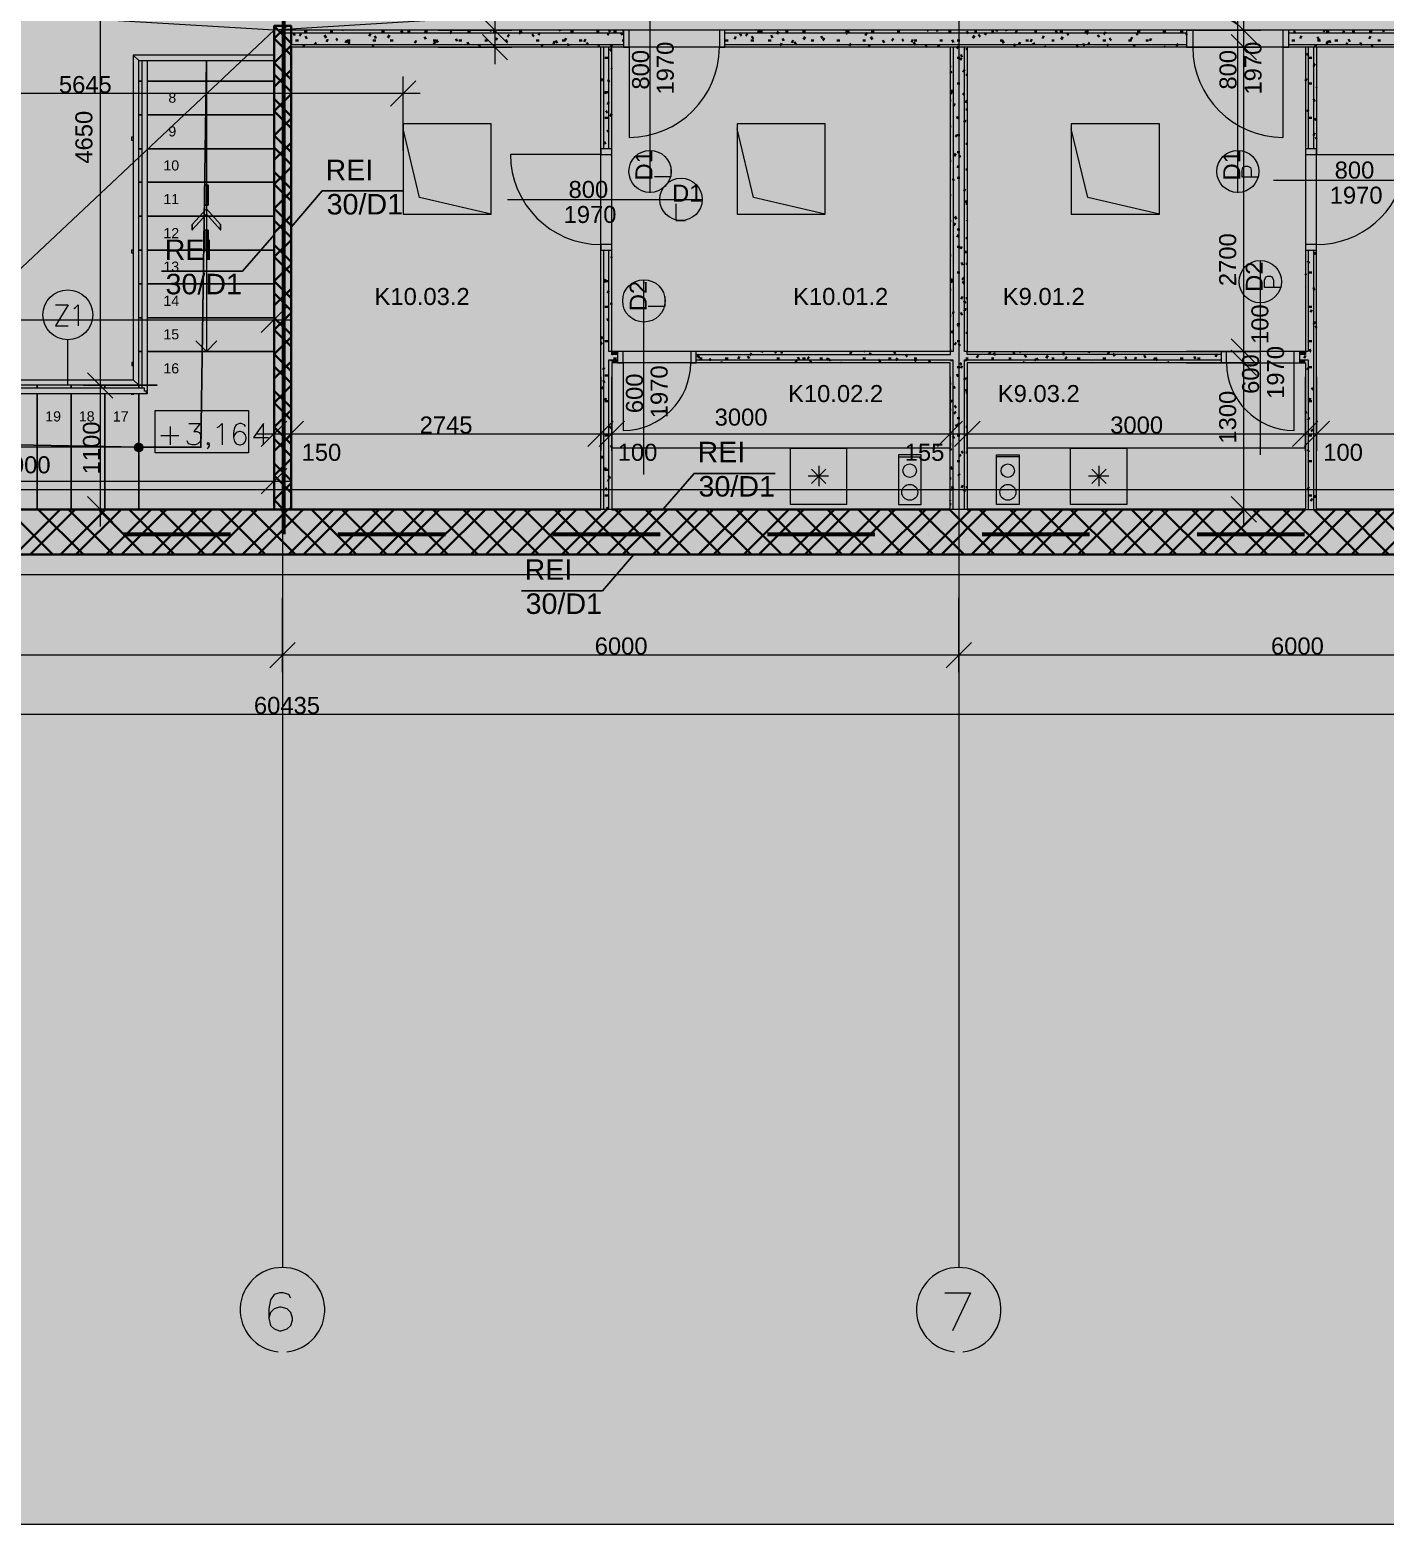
# Model space of a CAD drawing. Header units: millimetres. Extents: x 2377 to 264466, y -28213 to 61616.
# Drawn here: x 178869 to 190891, y -24410 to -11156 of the extents above; entities that cross this region are included whole.
import ezdxf

# ---------------------------------------------------------------- set-up
doc = ezdxf.new("R2010")
doc.units = ezdxf.units.MM
doc.layers.add('ZTI_KANAL', color=30, linetype='Continuous', lineweight=50)
doc.styles.add('PDF ArialMT', font='arial.ttf')

msp = doc.modelspace()

# ---------------------------------------------------------------- hatches: boundary and pattern name
at = {"layer": 'ZTI_KANAL', "true_color": 0x7fff00, "transparency": 33554559}
msp.add_hatch(color=70, dxfattribs=at).paths.add_polyline_path([(180436, -12743), (180309, -12883), (180309, -12931), (180436, -12791), (180559, -12931), (180559, -12883)])
at = {"layer": 'ZTI_KANAL', "transparency": 33554559}
for points in [[(179829, -14896), (179851, -14893), (179867, -14880), (179870, -14858), (179867, -14839), (179851, -14827), (179829, -14823), (179810, -14833), (179797, -14849), (179797, -14871), (179810, -14887)], [(179870, -14858), (179867, -14839), (179851, -14827), (179829, -14823), (179810, -14833), (179797, -14849), (179797, -14871), (179810, -14887), (179829, -14896), (179851, -14893), (179867, -14880)]]:
    msp.add_hatch(color=7, dxfattribs=at).paths.add_polyline_path(points)

# ---------------------------------------------------------------- linework, layer by layer
at = {"layer": 'ZTI_KANAL', "color": 7, "lineweight": 9}
for points in [[(144446, -24410), (264438, -24410), (264438, 7087), (144446, 7087)], [(183106, -11273), (182884, -11048)], [(189749, -11273), (189524, -11048)], [(183144, -11159), (182490, -11159)], [(189787, -11159), (189130, -11159)], [(189749, -11422), (189524, -11197)], [(189787, -11311), (189130, -11311)], [(182179, -12791), (182960, -12791), (182325, -12642), (182179, -12035)], [(185142, -12791), (185923, -12791), (185288, -12642), (185142, -12035)], [(188107, -12791), (188888, -12791), (188253, -12642), (188107, -12035)], [(189749, -14122), (189524, -13896)], [(189787, -14010), (189130, -14010)], [(189749, -14223), (189524, -13998)], [(189787, -14109), (189130, -14109)], [(179343, -14309), (179997, -14309)], [(179381, -14198), (179604, -14423)], [(181185, -14890), (181185, -14233)], [(183932, -14890), (183932, -14233)], [(184030, -14890), (184030, -14233)], [(187031, -14890), (187031, -14233)], [(187183, -14890), (187183, -14233)], [(190184, -14890), (190184, -14233)], [(190282, -14890), (190282, -14233)], [(180807, -14531), (180807, -14909), (179981, -14909), (179981, -14531)], [(181071, -14852), (181296, -14626)], [(183817, -14852), (184043, -14626)], [(183919, -14852), (184144, -14626)], [(186920, -14852), (187142, -14626)], [(187072, -14852), (187298, -14626)], [(190070, -14852), (190295, -14626)], [(190171, -14852), (190397, -14626)], [(179829, -14896), (179851, -14893), (179867, -14880), (179870, -14858), (179867, -14839), (179851, -14827), (179829, -14823), (179810, -14833), (179797, -14849), (179797, -14871), (179810, -14887)], [(186113, -15366), (185615, -15366), (185615, -14865), (186113, -14865)], [(186774, -15366), (186774, -14925), (186574, -14925), (186574, -15366)], [(187444, -15366), (187444, -14925), (187644, -14925), (187644, -15366)], [(188600, -15366), (188101, -15366), (188101, -14865), (188600, -14865)], [(181109, -16852), (181109, -16195)], [(187110, -16852), (187110, -16195)], [(180998, -16814), (181223, -16589)], [(186996, -16814), (187221, -16589)]]:
    msp.add_lwpolyline(points, close=True, dxfattribs=at)
for points in [[(181109, 4982), (181109, -22133)], [(187110, 4982), (187110, -22133)], [(207677, -5097), (206461, -5097), (206461, -4795), (206461, -4497), (206461, -4195), (206461, -3897), (206461, -3595), (206461, -3297), (207763, -3297), (207763, -3595), (207763, -3897), (207763, -4195), (207763, -4497), (207763, -4795), (207763, -5097), (206363, -3567), (205181, -9660), (181036, -11159), (156036, -9660)], [(179492, -9511), (179492, -14461)], [(182995, -11311), (182995, -9511)], [(189638, -11311), (189638, -9511)], [(184370, -12601), (184370, -12226), (184370, -10876)], [(189584, -12601), (189584, -12226), (189584, -10876)], [(182995, -11461), (182995, -11010)], [(189638, -11461), (189638, -11010)], [(176511, -15411), (181036, -11159)], [(182884, -11197), (183106, -11422)], [(189638, -14160), (189638, -11159)], [(182490, -11311), (183144, -11311)], [(179835, -11429), (181036, -11429)], [(180436, -11429), (180436, -11610), (180436, -11911), (180436, -12210), (180436, -12508), (180436, -12810), (180436, -13109), (180436, -13410), (180436, -13709), (180436, -14010), (180340, -13915)], [(182068, -11832), (182293, -11607)], [(182179, -12226), (182179, -11569)], [(182331, -11721), (176384, -11721), (176158, -11721)], [(182960, -12791), (182960, -11991), (182179, -11991), (182179, -12035)], [(185923, -12791), (185923, -11991), (185142, -11991), (185142, -12035)], [(188888, -12791), (188888, -11991), (188107, -11991), (188107, -12035)], [(184408, -12458), (184557, -12458), (184557, -12372)], [(189771, -12464), (189622, -12464), (189622, -12401), (189628, -12378), (189638, -12372), (189651, -12366), (189673, -12366), (189686, -12372), (189695, -12378), (189701, -12401), (189701, -12464)], [(189901, -12489), (191251, -12489), (191626, -12489)], [(183106, -12661), (184456, -12661), (184830, -12661)], [(184599, -12699), (184599, -12848), (184684, -12848)], [(181036, -13220), (181036, -13877)], [(189784, -14925), (189784, -13575), (189784, -13201)], [(184316, -15100), (184316, -13747), (184316, -13372)], [(189971, -13442), (189822, -13442), (189822, -13375), (189828, -13356), (189835, -13347), (189851, -13340), (189873, -13340), (189886, -13347), (189892, -13356), (189901, -13375), (189901, -13442)], [(179096, -13594), (179207, -13594), (179096, -13782), (179207, -13782)], [(179257, -13629), (179273, -13620), (179296, -13594), (179296, -13782)], [(180921, -13839), (181147, -13614)], [(184354, -13607), (184503, -13607), (184503, -13521)], [(176384, -13728), (181185, -13728)], [(179204, -14309), (179204, -13906)], [(180436, -14010), (180528, -13915)], [(189638, -14261), (189638, -13861)], [(189638, -15560), (189638, -13960)], [(179492, -14160), (179492, -15560)], [(181036, -14233), (181036, -14890)], [(180112, -14674), (180112, -14836)], [(180280, -14649), (180378, -14649), (180324, -14719), (180353, -14719), (180369, -14728), (180378, -14738), (180388, -14763), (180388, -14782), (180378, -14807), (180359, -14827), (180334, -14836), (180309, -14836), (180280, -14827), (180270, -14817), (180264, -14801)], [(180531, -14684), (180547, -14674), (180575, -14649), (180575, -14836)], [(180782, -14674), (180772, -14658), (180744, -14649), (180728, -14649), (180699, -14658), (180683, -14684), (180674, -14728), (180674, -14773), (180683, -14807), (180699, -14827), (180728, -14836), (180737, -14836), (180763, -14827), (180782, -14807), (180788, -14782), (180788, -14773), (180782, -14747), (180763, -14728), (180737, -14719), (180728, -14719), (180699, -14728), (180683, -14747), (180674, -14773)], [(180940, -14836), (180940, -14649), (180852, -14773), (180985, -14773)], [(181147, -14626), (180921, -14852)], [(181036, -14652), (181036, -15309)], [(179835, -14858), (179534, -14858), (179235, -14858), (178934, -14858), (178635, -14858), (178333, -14858), (178429, -14766)], [(180029, -14753), (180191, -14753)], [(180458, -14827), (180451, -14836), (180442, -14827), (180451, -14817), (180458, -14827), (180458, -14846), (180451, -14861), (180442, -14871)], [(180883, -14738), (181334, -14738)], [(181036, -14738), (184081, -14738)], [(183782, -14738), (184183, -14738)], [(183881, -14738), (187180, -14738)], [(186882, -14738), (187333, -14738)], [(187034, -14738), (190333, -14738)], [(190035, -14738), (190435, -14738)], [(190133, -14738), (193185, -14738)], [(186574, -14944), (186774, -14944)], [(187644, -14944), (187444, -14944)], [(180921, -15271), (181147, -15046)], [(185929, -15052), (185802, -15179)], [(185929, -15179), (185802, -15052)], [(185866, -15023), (185866, -15204)], [(188415, -15052), (188288, -15179)], [(188415, -15179), (188288, -15052)], [(188352, -15023), (188352, -15204)], [(146414, -15233), (214196, -15233)], [(177886, -15160), (181185, -15160)], [(185954, -15115), (185773, -15115)], [(188441, -15115), (188260, -15115)], [(179381, -15296), (179604, -15522)], [(189524, -15296), (189749, -15522)], [(179997, -15411), (179343, -15411)], [(189130, -15411), (189787, -15411)], [(146414, -16440), (146570, -16440), (147367, -15986), (213244, -15986), (213660, -16440), (214196, -16440)], [(174961, -16700), (181258, -16700)], [(180960, -16700), (187260, -16700)], [(186958, -16700), (193258, -16700)], [(150780, -17227), (211513, -17227)], [(181182, -22406), (181166, -22374), (181115, -22359), (181083, -22359), (181036, -22374), (181004, -22422), (180988, -22501), (180988, -22584), (181004, -22648), (181036, -22679), (181083, -22695), (181099, -22695), (181150, -22679), (181182, -22648), (181198, -22600), (181198, -22584), (181182, -22533), (181150, -22501), (181099, -22486), (181083, -22486), (181036, -22501), (181004, -22533), (180988, -22584)], [(186986, -22359), (187212, -22359), (187053, -22695)]]:
    msp.add_lwpolyline(points, dxfattribs=at)
at = {"layer": 'ZTI_KANAL', "color": 1, "lineweight": 60}
for points in [[(181118, -2090), (181118, -15630)], [(179219, -15630), (179219, -15630)], [(179696, -15630), (180648, -15630)], [(181125, -15630), (181125, -15630)], [(181601, -15630), (182554, -15630)], [(183030, -15630), (183030, -15630)], [(183506, -15630), (184459, -15630)], [(184935, -15630), (184935, -15630)], [(185411, -15630), (186364, -15630)], [(186840, -15630), (186840, -15630)], [(187317, -15630), (188269, -15630)], [(188746, -15630), (188746, -15630)], [(189222, -15630), (190175, -15630)], [(190651, -15630), (190651, -15630)]]:
    msp.add_lwpolyline(points, dxfattribs=at)
at = {"layer": 'ZTI_KANAL', "color": 7, "lineweight": 20}
for points in [[(206807, -7199), (206807, -6494), (206833, -6494), (211031, -6494), (211031, -6396), (206461, -6396), (206461, -3567), (206363, -3567), (206363, -6494), (206683, -6494), (206683, -7199), (206683, -8101), (206683, -11159), (206182, -11159), (205283, -11159), (203403, -11159), (202501, -11159), (195735, -11159), (194833, -11159), (190035, -11159), (189984, -11159), (189984, -11311), (189984, -12112)], [(189984, -11311), (190035, -11311), (190035, -11159), (189133, -11159), (185034, -11159), (184135, -11159), (181109, -11159), (181109, -11311)], [(184135, -11184), (181109, -11184)], [(189133, -11184), (185034, -11184)], [(195957, -11311), (195735, -11311), (194833, -11311), (193185, -11311), (193185, -15411), (193032, -15411), (193032, -11311), (190035, -11311), (189133, -11311), (189133, -11159), (189184, -11159), (189184, -11311), (189133, -11311), (187158, -11311)], [(194833, -11184), (190035, -11184)], [(179835, -14309), (179835, -11429), (179785, -11381), (179785, -14261)], [(181036, -11381), (179785, -11381)], [(183957, -11311), (181185, -11311), (181185, -11286), (184135, -11286)], [(189435, -14036), (187183, -14036), (187183, -14010), (189435, -14010), (189482, -14010), (189482, -14109), (189435, -14109), (187183, -14109), (187183, -15411), (187031, -15411), (187031, -14109), (184780, -14109), (184081, -14109), (184030, -14109), (184030, -15411), (183932, -15411), (183932, -13109), (183932, -12210), (183932, -11311)], [(184005, -12210), (184005, -11311), (183957, -11311), (183957, -12210)], [(187059, -11311), (185034, -11311), (184135, -11311), (184005, -11311)], [(184780, -14036), (187034, -14036), (187034, -14010), (184780, -14010), (184081, -14010), (184030, -14010), (184030, -13109), (184030, -12210), (184030, -11311)], [(184186, -11311), (184186, -12112)], [(185034, -11286), (189133, -11286)], [(187183, -11311), (187183, -14010), (187158, -14010), (187158, -11311), (187059, -11311), (187059, -14010), (187034, -14010), (187034, -11311)], [(190035, -11286), (194833, -11286)], [(190184, -11311), (190184, -12210), (190184, -12261), (190282, -12261), (191073, -12261)], [(190209, -11311), (190209, -12210)], [(190257, -12210), (190257, -11311)], [(190282, -11311), (190282, -12210), (190282, -12261)], [(179861, -11429), (179861, -14010), (179861, -14334), (178333, -14334), (178035, -14334)], [(179835, -11429), (181036, -11429)], [(179908, -11429), (179908, -14010), (179908, -14360), (179886, -14360), (179886, -14334), (179861, -14334)], [(179785, -12108), (179769, -12108), (179769, -12134), (179785, -12134)], [(190082, -14109), (190133, -14109), (190184, -14109), (190184, -15411), (190282, -15411), (190282, -13109), (190282, -13061), (190184, -13061), (190184, -13109), (190282, -13109), (190282, -12210), (190184, -12210), (190184, -13109), (190184, -14010), (190133, -14010), (190082, -14010), (190082, -14109), (190082, -14709)], [(179785, -13109), (179769, -13109), (179769, -13134), (179785, -13134)], [(183957, -13109), (183957, -15411)], [(184081, -14036), (184030, -14036), (184030, -14010), (184005, -14010), (184005, -13109)], [(190209, -13109), (190209, -14010), (190184, -14010), (190184, -14036), (190133, -14036)], [(190257, -15411), (190257, -13109)], [(179785, -14106), (179772, -14106), (179772, -14134), (179785, -14134)], [(184005, -15411), (184005, -14083), (184081, -14083)], [(184132, -14109), (184132, -14709)], [(184780, -14083), (187056, -14083), (187056, -15411)], [(187158, -15411), (187158, -14083), (189435, -14083)], [(190133, -14083), (190209, -14083), (190209, -15411)], [(178035, -15411), (178035, -14385), (178035, -14334), (178035, -14309), (178035, -14261), (179785, -14261), (179835, -14309), (178035, -14309)], [(179908, -14369), (179908, -14385), (178333, -14385), (178035, -14385)], [(179766, -14385), (179766, -14388), (179791, -14388), (179791, -14385)], [(179896, -14369), (179908, -14369), (179908, -14360)], [(187037, -14865), (184024, -14865)], [(190184, -14865), (187177, -14865)]]:
    msp.add_lwpolyline(points, dxfattribs=at)
at = {"layer": 'ZTI_KANAL', "color": 70, "lineweight": 25, "true_color": 0x7fff00}
for points in [[(189584, -11108), (188914, -10670), (181036, -10410), (180464, -10410), (177089, -10826), (177498, -14814), (179835, -14858), (180385, -14858), (180436, -11429)], [(180556, -12928), (180559, -12931), (180436, -12791), (180309, -12931), (180309, -12883), (180436, -12743), (180559, -12883), (180559, -12931)]]:
    msp.add_lwpolyline(points, dxfattribs=at)
at = {"layer": 'ZTI_KANAL', "color": 7, "lineweight": 35}
for points in [[(181185, -11286), (181185, -11121), (181036, -11121), (181036, -15411), (176536, -15411)], [(181144, -11121), (181036, -11232), (181185, -11381)], [(181036, -11124), (181185, -11273)], [(181220, -11207), (181207, -11184)], [(181226, -11251), (181252, -11251)], [(181274, -11191), (181261, -11210)], [(181302, -11175), (181328, -11175)], [(181325, -11235), (181312, -11213)], [(181496, -11226), (181483, -11203)], [(181512, -11238), (181499, -11261)], [(181531, -11175), (181556, -11175)], [(181598, -11251), (181585, -11232)], [(181642, -11159), (181639, -11165)], [(181680, -11248), (181668, -11270)], [(181683, -11251), (181709, -11251)], [(181703, -11280), (181690, -11257)], [(181890, -11191), (181877, -11213)], [(181912, -11251), (181938, -11251)], [(181938, -11232), (181928, -11210)], [(181988, -11175), (182014, -11175)], [(182058, -11203), (182045, -11226)], [(182065, -11251), (182090, -11251)], [(182176, -11184), (182163, -11162)], [(182217, -11175), (182242, -11175)], [(182296, -11251), (182284, -11273)], [(182369, -11175), (182395, -11175)], [(182382, -11238), (182369, -11219)], [(182446, -11251), (182471, -11251)], [(182465, -11261), (182452, -11283)], [(182487, -11267), (182474, -11245)], [(182608, -11168), (182598, -11184), (182595, -11188)], [(182658, -11257), (182646, -11235)], [(182674, -11251), (182700, -11251)], [(182700, -11159), (182700, -11162)], [(182750, -11175), (182776, -11175)], [(182760, -11286), (182750, -11264)], [(182903, -11251), (182928, -11251)], [(182960, -11172), (182954, -11159)], [(182979, -11175), (183004, -11175)], [(183014, -11226), (183001, -11248)], [(183103, -11264), (183090, -11241)], [(183119, -11197), (183106, -11219)], [(183128, -11162), (183128, -11159)], [(183220, -11168), (183214, -11184), (183208, -11191)], [(183208, -11175), (183233, -11175)], [(183233, -11188), (183233, -11184), (183220, -11165)], [(183338, -11216), (183325, -11194)], [(183360, -11251), (183386, -11251)], [(183392, -11181), (183389, -11184), (183379, -11203)], [(183522, -11257), (183513, -11280)], [(183547, -11273), (183535, -11251)], [(183573, -11168), (183570, -11159)], [(183589, -11251), (183614, -11251), (183627, -11229)], [(183665, -11175), (183690, -11175)], [(183741, -11251), (183767, -11251)], [(183798, -11238), (183786, -11261)], [(183894, -11175), (183919, -11175)], [(184005, -11184), (183992, -11203)], [(184005, -11184), (184005, -11184)], [(184017, -11175), (184008, -11159)], [(184046, -11175), (184071, -11175)], [(184122, -11203), (184113, -11184), (184110, -11181)], [(184122, -11251), (184135, -11251)], [(185037, -11251), (185062, -11251)], [(185132, -11216), (185119, -11238)], [(185180, -11210), (185167, -11188)], [(185234, -11188), (185221, -11210)], [(185265, -11251), (185291, -11251)], [(185284, -11235), (185272, -11213)], [(185338, -11159), (185326, -11181)], [(185342, -11175), (185367, -11175)], [(185418, -11251), (185443, -11251)], [(185456, -11226), (185443, -11203)], [(185510, -11172), (185500, -11184), (185497, -11194)], [(185557, -11254), (185545, -11232)], [(185570, -11175), (185596, -11175)], [(185640, -11248), (185627, -11270)], [(185662, -11283), (185650, -11261)], [(185723, -11175), (185748, -11175)], [(185745, -11219), (185732, -11241)], [(185799, -11251), (185824, -11251)], [(185900, -11232), (185888, -11213)], [(185916, -11229), (185904, -11251)], [(186027, -11251), (186053, -11251)], [(186104, -11175), (186129, -11175)], [(186123, -11175), (186116, -11184), (186110, -11194)], [(186135, -11184), (186123, -11162)], [(186256, -11251), (186281, -11251)], [(186294, -11184), (186291, -11184), (186281, -11207)], [(186342, -11241), (186329, -11219)], [(186332, -11175), (186358, -11175)], [(186447, -11270), (186434, -11248)], [(186529, -11232), (186516, -11254)], [(186561, -11175), (186586, -11175)], [(186618, -11257), (186605, -11238)], [(186701, -11241), (186688, -11264)], [(186723, -11286), (186720, -11286), (186710, -11264)], [(186713, -11251), (186736, -11251)], [(186834, -11159), (186828, -11168)], [(186920, -11172), (186913, -11159)], [(186942, -11251), (186964, -11251)], [(187018, -11175), (187040, -11175)], [(187063, -11267), (187050, -11245)], [(187088, -11162), (187088, -11159)], [(187094, -11251), (187117, -11251)], [(187193, -11191), (187190, -11184), (187180, -11168)], [(187247, -11207), (187234, -11229)], [(187247, -11175), (187269, -11175)], [(187298, -11219), (187285, -11197)], [(187352, -11178), (187348, -11184), (187339, -11200)], [(187399, -11175), (187421, -11175)], [(187450, -11159), (187444, -11172)], [(187475, -11251), (187498, -11251)], [(187507, -11273), (187494, -11251)], [(187533, -11168), (187529, -11159)], [(187625, -11162), (187612, -11184)], [(187653, -11264), (187641, -11286)], [(187704, -11251), (187726, -11251)], [(187758, -11238), (187745, -11261)], [(187780, -11175), (187802, -11175)], [(187863, -11210), (187850, -11232)], [(187933, -11251), (187955, -11251)], [(187977, -11178), (187968, -11159)], [(188006, -11175), (188031, -11175)], [(188031, -11219), (188018, -11241)], [(188082, -11203), (188069, -11184)], [(188069, -11184), (188069, -11184)], [(188241, -11165), (188228, -11184)], [(188228, -11184), (188228, -11184)], [(188234, -11175), (188260, -11175)], [(188253, -11194), (188247, -11184), (188241, -11172)], [(188355, -11222), (188342, -11200)], [(188387, -11251), (188412, -11251)], [(188409, -11175), (188403, -11184), (188396, -11197)], [(188460, -11251), (188447, -11229)], [(188615, -11251), (188641, -11251)], [(188647, -11222), (188634, -11245)], [(188695, -11203), (188685, -11184), (188685, -11181)], [(188692, -11175), (188717, -11175)], [(188768, -11251), (188793, -11251)], [(188815, -11232), (188803, -11254)], [(188920, -11175), (188946, -11175)], [(188946, -11159), (188946, -11159)], [(189073, -11175), (189098, -11175)], [(189133, -11200), (189127, -11188)], [(190063, -11251), (190089, -11251)], [(190095, -11188), (190095, -11184), (190082, -11165)], [(190149, -11210), (190136, -11232)], [(190302, -11241), (190292, -11219)], [(190292, -11251), (190317, -11251)], [(190352, -11159), (190346, -11175)], [(190368, -11175), (190394, -11175)], [(190384, -11257), (190371, -11280)], [(190406, -11270), (190394, -11248)], [(190444, -11251), (190470, -11251)], [(190527, -11165), (190514, -11184), (190514, -11188)], [(190578, -11261), (190565, -11238)], [(190597, -11175), (190622, -11175)], [(190749, -11175), (190775, -11175)], [(190762, -11213), (190749, -11235)], [(190825, -11251), (190851, -11251)], [(190879, -11175), (190873, -11159)], [(181185, -11295), (181036, -11448), (181185, -11597)], [(183932, -15411), (181185, -15411), (181185, -11311)], [(181302, -11292), (181293, -11311)], [(181407, -11267), (181395, -11286)], [(181395, -11286), (181395, -11286)], [(181455, -11311), (181455, -11308)], [(181915, -11295), (181909, -11311)], [(182087, -11305), (182084, -11311)], [(182700, -11308), (182700, -11311)], [(182760, -11286), (182760, -11286)], [(182865, -11311), (182852, -11292)], [(183420, -11283), (183420, -11286), (183408, -11305)], [(183649, -11299), (183643, -11286), (183636, -11280)], [(183821, -11289), (183817, -11286), (183808, -11267)], [(183919, -11311), (183913, -11295)], [(184027, -11346), (184014, -11324)], [(184033, -11286), (184021, -11308)], [(185415, -11311), (185415, -11308)], [(185535, -11273), (185532, -11286), (185523, -11295)], [(186046, -11305), (186043, -11311)], [(186151, -11276), (186145, -11286), (186139, -11299)], [(186320, -11289), (186307, -11308)], [(186824, -11311), (186812, -11292)], [(186936, -11289), (186923, -11311)], [(187104, -11302), (187101, -11311), (187091, -11321)], [(187139, -11397), (187126, -11375)], [(187171, -11327), (187183, -11327)], [(187609, -11302), (187599, -11286), (187596, -11280)], [(187641, -11286), (187641, -11286)], [(187780, -11292), (187777, -11286), (187768, -11270)], [(187879, -11311), (187872, -11299)], [(188164, -11295), (188155, -11311)], [(188225, -11299), (188215, -11286), (188212, -11276)], [(188269, -11267), (188257, -11286), (188257, -11289)], [(188438, -11280), (188434, -11286), (188425, -11299)], [(188669, -11305), (188657, -11286), (188657, -11283)], [(188936, -11311), (188930, -11302)], [(189054, -11280), (189050, -11286), (189041, -11302)], [(190209, -11384), (190197, -11362)], [(190209, -11384), (190209, -11384)], [(190279, -11286), (190270, -11308)], [(190556, -11270), (190546, -11286), (190543, -11289)], [(190683, -11289), (190679, -11286), (190670, -11267)], [(190781, -11311), (190771, -11292)], [(181036, -11661), (181185, -11511)], [(183970, -11403), (183995, -11403)], [(184030, -11502), (184027, -11496)], [(187034, -11480), (187040, -11480)], [(187044, -11540), (187034, -11524)], [(187094, -11403), (187117, -11403)], [(187132, -11403), (187120, -11426)], [(187161, -11508), (187158, -11511), (187148, -11530)], [(190216, -11403), (190241, -11403)], [(190270, -11457), (190257, -11476), (190257, -11480)], [(181036, -11553), (181185, -11705)], [(183948, -11588), (183935, -11610)], [(184011, -11619), (184005, -11613), (183998, -11597)], [(187094, -11632), (187117, -11632)], [(187171, -11556), (187183, -11556)], [(190194, -11588), (190184, -11607)], [(190216, -11632), (190241, -11632)], [(181185, -11727), (181036, -11877), (181185, -12029)], [(181036, -11769), (181185, -11921)], [(183982, -11724), (183970, -11702)], [(183970, -11708), (183995, -11708)], [(187047, -11705), (187034, -11727)], [(187034, -11784), (187040, -11784)], [(187053, -11711), (187040, -11689)], [(187158, -11737), (187145, -11718)], [(187180, -11781), (187167, -11804)], [(190184, -11759), (190184, -11759)], [(190267, -11791), (190257, -11775), (190254, -11769)], [(190282, -11667), (190282, -11664)], [(183992, -11892), (183979, -11873)], [(184005, -11797), (183992, -11819)], [(184030, -11902), (184017, -11924)], [(187075, -11810), (187063, -11832)], [(187104, -11946), (187091, -11924)], [(187171, -11861), (187183, -11861)], [(190213, -11864), (190209, -11867), (190200, -11883)], [(181185, -11943), (181036, -12092), (181185, -12242)], [(183970, -11937), (183995, -11937)], [(184002, -12064), (183992, -12042)], [(187034, -12013), (187040, -12013)], [(187167, -11953), (187158, -11969), (187155, -11975)], [(190216, -11937), (190241, -11937)], [(190279, -11959), (190267, -11940)], [(181036, -12308), (181185, -12159)], [(183976, -12169), (183963, -12146)], [(187091, -12086), (187079, -12105)], [(187094, -12089), (187117, -12089)], [(187171, -12166), (187183, -12166)], [(190267, -12070), (190257, -12086), (190254, -12092)], [(190282, -12124), (190276, -12108)], [(181036, -12200), (181185, -12350)], [(183944, -12204), (183941, -12210)], [(187034, -12318), (187040, -12318)], [(187082, -12254), (187069, -12277)], [(187094, -12242), (187117, -12242)], [(187123, -12286), (187110, -12264)], [(190282, -12197), (190282, -12197)], [(181185, -12375), (181036, -12524), (181185, -12674)], [(181036, -12416), (181185, -12566)], [(187110, -12359), (187098, -12381)], [(187171, -12394), (187183, -12394)], [(187066, -12496), (187059, -12480), (187053, -12474)], [(187094, -12470), (187117, -12470)], [(187164, -12566), (187158, -12578), (187155, -12588)], [(181185, -12591), (181036, -12740), (181185, -12890)], [(187034, -12623), (187040, -12623)], [(187183, -12689), (187180, -12693), (187167, -12670)], [(187171, -12699), (187183, -12699)], [(181036, -12956), (181185, -12804)], [(181036, -12848), (181185, -12997)], [(187034, -12851), (187040, -12851)], [(187088, -12836), (187075, -12813)], [(187183, -12848), (187180, -12842)], [(187079, -12870), (187066, -12890)], [(187094, -12928), (187117, -12928)], [(187107, -12972), (187094, -12994)], [(181185, -13020), (181036, -13169), (181185, -13321)], [(181036, -13064), (181185, -13213)], [(187094, -13080), (187117, -13080)], [(187136, -13077), (187123, -13099)], [(187174, -13137), (187161, -13115)], [(187171, -13004), (187183, -13004)], [(181185, -13236), (181036, -13385), (181185, -13537)], [(183932, -13159), (183932, -13159)], [(184030, -13178), (184024, -13166)], [(187034, -13156), (187040, -13156)], [(187145, -13242), (187132, -13220)], [(187171, -13232), (187183, -13232)], [(190219, -13226), (190209, -13213), (190206, -13204)], [(190273, -13128), (190260, -13150)], [(183976, -13366), (183963, -13388)], [(183979, -13398), (183967, -13375)], [(183970, -13385), (183995, -13385)], [(187050, -13379), (187037, -13401)], [(187053, -13382), (187040, -13363)], [(187094, -13309), (187117, -13309)], [(187152, -13353), (187139, -13372)], [(190190, -13331), (190184, -13321)], [(190216, -13309), (190241, -13309)], [(181036, -13601), (181185, -13452)], [(181036, -13493), (181185, -13645)], [(184005, -13471), (183992, -13493)], [(187034, -13461), (187040, -13461)], [(187155, -13410), (187142, -13388)], [(190187, -13433), (190184, -13436)], [(190267, -13464), (190257, -13452), (190254, -13442)], [(183970, -13614), (183995, -13614)], [(184030, -13579), (184021, -13594)], [(187142, -13521), (187129, -13544)], [(187167, -13582), (187158, -13569), (187155, -13560)], [(187171, -13626), (187158, -13645), (187158, -13648)], [(187171, -13537), (187183, -13537)], [(190216, -13614), (190241, -13614)], [(190241, -13639), (190229, -13661)], [(151063, -13680), (150933, -13680), (150933, -15811), (211361, -15811), (211361, -13709), (211231, -13709), (211231, -15811)], [(181185, -13667), (181036, -13817), (181185, -13966)], [(181036, -13709), (181185, -13858)], [(184002, -13737), (183989, -13715)], [(187034, -13690), (187040, -13690)], [(187066, -13655), (187059, -13667), (187053, -13674)], [(187094, -13766), (187117, -13766)], [(187110, -13788), (187098, -13766)], [(187139, -13687), (187126, -13664)], [(190270, -13744), (190257, -13763), (190257, -13766)], [(190282, -13798), (190273, -13782)], [(181185, -13883), (181036, -14033), (181185, -14182)], [(183948, -13877), (183935, -13899)], [(187056, -13823), (187044, -13845)], [(187171, -13842), (187183, -13842)], [(183944, -13944), (183932, -13925)], [(183970, -13918), (183995, -13918)], [(184040, -14017), (184030, -14036), (184027, -14039)], [(184081, -14026), (184075, -14017)], [(184805, -14064), (184792, -14042)], [(185249, -14071), (185237, -14049)], [(185269, -14023), (185262, -14036), (185256, -14045)], [(185364, -14010), (185361, -14017)], [(185488, -14023), (185478, -14010)], [(185542, -14010), (185532, -14026)], [(186158, -14010), (186145, -14029)], [(186272, -14010), (186269, -14010)], [(186329, -14020), (186320, -14036), (186316, -14042)], [(186545, -14029), (186536, -14010)], [(186650, -14055), (186637, -14036), (186637, -14033)], [(187034, -13995), (187040, -13995)], [(187085, -13928), (187072, -13950)], [(187094, -13918), (187117, -13918)], [(187120, -13960), (187107, -13937)], [(187282, -14042), (187269, -14064)], [(187329, -14014), (187326, -14010)], [(187387, -14014), (187374, -14036)], [(187374, -14036), (187374, -14036)], [(187434, -14042), (187428, -14036), (187421, -14020)], [(187602, -14033), (187590, -14010)], [(187653, -14010), (187647, -14017)], [(187707, -14061), (187695, -14039)], [(187898, -14045), (187885, -14068)], [(188047, -14039), (188044, -14036), (188034, -14017)], [(188269, -14010), (188263, -14020)], [(188444, -14010), (188431, -14033)], [(188492, -14049), (188485, -14036), (188479, -14026)], [(188765, -14064), (188752, -14042)], [(189400, -14033), (189397, -14036), (189387, -14055)], [(190184, -14045), (190171, -14068)], [(190216, -13918), (190241, -13918)], [(190232, -14010), (190229, -14010), (190219, -13988)], [(181036, -14249), (181185, -14099)], [(181036, -14141), (181185, -14290)], [(183963, -14150), (183957, -14166), (183951, -14172)], [(184046, -14071), (184071, -14071)], [(184808, -14071), (184833, -14071)], [(184910, -14093), (184907, -14083), (184897, -14071)], [(185008, -14109), (185002, -14099)], [(185037, -14071), (185062, -14071)], [(185164, -14052), (185151, -14074)], [(185494, -14071), (185519, -14071)], [(185675, -14083), (185665, -14096), (185662, -14103)], [(185675, -14083), (185675, -14083)], [(185694, -14080), (185681, -14058)], [(185723, -14071), (185748, -14071)], [(185780, -14055), (185767, -14077)], [(185799, -14106), (185792, -14096), (185786, -14087)], [(185875, -14071), (185900, -14071)], [(185948, -14064), (185939, -14083), (185935, -14087)], [(185967, -14096), (185961, -14083), (185954, -14074)], [(186066, -14109), (186059, -14103)], [(186256, -14071), (186281, -14071)], [(186412, -14106), (186408, -14096), (186402, -14083), (186399, -14083)], [(186485, -14071), (186510, -14071)], [(186564, -14068), (186555, -14083), (186551, -14090)], [(186713, -14071), (186736, -14071)], [(186732, -14077), (186729, -14083), (186723, -14096), (186720, -14099)], [(186856, -14109), (186850, -14096), (186844, -14090)], [(187094, -14147), (187117, -14147)], [(187132, -14128), (187120, -14109)], [(187139, -14137), (187126, -14157)], [(187171, -14071), (187183, -14071), (187193, -14071)], [(187399, -14071), (187421, -14071)], [(187552, -14071), (187574, -14071)], [(187688, -14099), (187682, -14109)], [(187793, -14074), (187787, -14083), (187780, -14093)], [(187812, -14090), (187809, -14083), (187799, -14068)], [(187933, -14071), (187955, -14071)], [(188066, -14055), (188053, -14077)], [(188158, -14071), (188184, -14071)], [(188301, -14103), (188298, -14109)], [(188387, -14071), (188412, -14071)], [(188596, -14074), (188584, -14055)], [(188682, -14058), (188669, -14080)], [(188850, -14068), (188841, -14083), (188838, -14090)], [(188844, -14071), (188869, -14071)], [(188869, -14093), (188866, -14083), (188857, -14071)], [(188968, -14109), (188962, -14099)], [(189073, -14071), (189098, -14071)], [(189209, -14074), (189196, -14052)], [(189225, -14071), (189250, -14071)], [(190213, -14150), (190209, -14153), (190200, -14172)], [(190216, -14147), (190241, -14147)], [(181185, -14312), (181036, -14465), (181185, -14614)], [(183967, -14287), (183957, -14268), (183954, -14264)], [(183970, -14223), (183995, -14223)], [(187031, -14296), (187040, -14296)], [(187104, -14233), (187091, -14210)], [(187167, -14239), (187158, -14255), (187155, -14261)], [(181036, -14357), (181185, -14506)], [(183954, -14322), (183941, -14341)], [(183982, -14423), (183970, -14445)], [(187053, -14439), (187044, -14455), (187040, -14458)], [(187075, -14338), (187063, -14315)], [(187180, -14366), (187171, -14350), (187167, -14344)], [(187171, -14372), (187183, -14372)], [(187171, -14372), (187171, -14372)], [(187183, -14366), (187183, -14366)], [(190229, -14423), (190216, -14445)], [(190251, -14350), (190238, -14331)], [(181185, -14528), (181036, -14680), (181185, -14830)], [(183970, -14449), (183995, -14449)], [(187031, -14525), (187040, -14525)], [(187082, -14541), (187069, -14563)], [(187085, -14509), (187072, -14487)], [(190194, -14560), (190184, -14541)], [(190216, -14449), (190241, -14449)], [(184024, -14690), (184017, -14680), (184011, -14671)], [(184030, -14646), (184024, -14655)], [(187094, -14677), (187082, -14655)], [(187094, -14601), (187117, -14601)], [(187110, -14646), (187098, -14668)], [(187171, -14677), (187183, -14677)], [(187171, -14677), (187171, -14677)], [(190219, -14595), (190209, -14611), (190206, -14617)], [(190248, -14699), (190235, -14719)], [(181036, -14893), (181185, -14744)], [(181036, -14785), (181185, -14938)], [(183970, -14753), (183995, -14753)], [(184030, -14855), (184021, -14839)], [(187031, -14830), (187040, -14830)], [(187069, -14782), (187056, -14760)], [(187056, -14760), (187056, -14760)], [(187094, -14753), (187117, -14753)], [(190216, -14753), (190241, -14753)], [(181185, -14960), (181036, -15109), (181185, -15262)], [(183951, -14934), (183938, -14957)], [(187040, -14887), (187031, -14871)], [(187126, -14922), (187113, -14941)], [(187145, -14912), (187132, -14893)], [(187171, -14906), (187183, -14906)], [(187171, -14906), (187171, -14906)], [(190216, -14900), (190209, -14887), (190203, -14877)], [(181036, -15001), (181185, -15154)], [(183979, -15039), (183967, -15061)], [(183970, -15058), (183995, -15058)], [(187050, -15055), (187044, -15042), (187037, -15033)], [(187094, -14982), (187117, -14982)], [(187117, -15090), (187104, -15112)], [(190216, -14982), (190241, -14982)], [(181185, -15176), (181036, -15325), (181118, -15411)], [(183989, -15239), (183976, -15217)], [(184008, -15144), (184005, -15144), (183995, -15163)], [(184017, -15135), (184005, -15115), (184005, -15112)], [(187031, -15135), (187040, -15135)], [(187040, -15223), (187031, -15239)], [(187059, -15227), (187056, -15217), (187047, -15204)], [(187145, -15195), (187132, -15217)], [(187164, -15255), (187158, -15246), (187152, -15233)], [(187171, -15211), (187183, -15211)], [(187171, -15211), (187171, -15211)], [(190216, -15208), (190209, -15220), (190203, -15230)], [(183970, -15287), (183995, -15287)], [(187031, -15331), (187031, -15328)], [(187031, -15363), (187040, -15363)], [(190216, -15287), (190241, -15287)], [(190244, -15312), (190232, -15335)], [(190273, -15306), (190260, -15284)], [(179073, -15811), (178673, -15411)], [(178737, -15811), (179137, -15411)], [(178870, -15811), (179270, -15411)], [(179343, -15811), (178943, -15411)], [(179140, -15811), (179540, -15411)], [(179610, -15811), (179210, -15411)], [(179277, -15811), (179677, -15411)], [(179880, -15811), (179480, -15411)], [(179546, -15811), (179943, -15411)], [(179680, -15811), (180080, -15411)], [(180150, -15811), (179750, -15411)], [(179950, -15811), (180350, -15411)], [(180420, -15811), (180020, -15411)], [(180083, -15811), (180483, -15411)], [(180690, -15811), (180289, -15411)], [(180353, -15811), (180753, -15411)], [(180486, -15811), (180886, -15411)], [(180960, -15811), (180559, -15411)], [(180756, -15811), (181156, -15411)], [(181226, -15811), (180826, -15411)], [(180893, -15811), (181293, -15411)], [(181036, -15411), (181185, -15411)], [(181496, -15811), (181096, -15411)], [(181163, -15811), (181563, -15411)], [(181166, -15411), (181185, -15392)], [(181296, -15811), (181696, -15411)], [(181766, -15811), (181366, -15411)], [(181566, -15811), (181966, -15411)], [(182036, -15811), (181636, -15411)], [(181699, -15811), (182099, -15411)], [(182306, -15811), (181906, -15411)], [(181969, -15811), (182369, -15411)], [(182103, -15811), (182503, -15411)], [(182576, -15811), (182176, -15411)], [(182373, -15811), (182773, -15411)], [(182843, -15811), (182442, -15411)], [(182509, -15811), (182909, -15411)], [(183112, -15811), (182712, -15411)], [(182779, -15811), (183179, -15411)], [(182912, -15811), (183312, -15411)], [(183382, -15811), (182982, -15411)], [(183182, -15811), (183582, -15411)], [(183652, -15811), (183252, -15411)], [(183316, -15811), (183716, -15411)], [(183922, -15811), (183522, -15411)], [(183586, -15811), (183986, -15411)], [(183719, -15811), (184119, -15411)], [(184192, -15811), (183792, -15411)], [(183998, -15411), (183986, -15389)], [(183989, -15811), (184389, -15411)], [(187031, -15411), (184030, -15411)], [(184459, -15811), (184059, -15411)], [(184125, -15811), (184525, -15411)], [(184729, -15811), (184329, -15411)], [(184395, -15811), (184795, -15411)], [(184529, -15811), (184929, -15411)], [(184999, -15811), (184599, -15411)], [(184799, -15811), (185199, -15411)], [(185269, -15811), (184868, -15411)], [(184932, -15811), (185332, -15411)], [(185538, -15811), (185138, -15411)], [(185202, -15811), (185602, -15411)], [(185335, -15811), (185735, -15411)], [(185808, -15811), (185408, -15411)], [(185605, -15811), (186005, -15411)], [(186075, -15811), (185675, -15411)], [(185742, -15811), (186142, -15411)], [(186345, -15811), (185945, -15411)], [(186012, -15811), (186412, -15411)], [(186145, -15811), (186545, -15411)], [(186615, -15811), (186215, -15411)], [(186415, -15811), (186815, -15411)], [(186885, -15811), (186485, -15411)], [(186548, -15811), (186948, -15411)], [(187155, -15811), (186755, -15411)], [(186818, -15811), (187218, -15411)], [(186955, -15811), (187352, -15411)], [(187425, -15811), (187025, -15411)], [(190184, -15411), (187183, -15411)], [(187221, -15811), (187621, -15411)], [(187691, -15811), (187291, -15411)], [(187358, -15811), (187758, -15411)], [(187961, -15811), (187561, -15411)], [(187628, -15811), (188028, -15411)], [(187761, -15811), (188161, -15411)], [(188231, -15811), (187831, -15411)], [(188031, -15811), (188431, -15411)], [(188501, -15811), (188101, -15411)], [(188164, -15811), (188565, -15411)], [(188771, -15811), (188371, -15411)], [(188434, -15811), (188835, -15411)], [(188571, -15811), (188968, -15411)], [(189041, -15811), (188641, -15411)], [(188838, -15811), (189238, -15411)], [(189308, -15811), (188908, -15411)], [(188974, -15811), (189374, -15411)], [(189578, -15811), (189177, -15411)], [(189244, -15811), (189644, -15411)], [(189377, -15811), (189778, -15411)], [(189847, -15811), (189447, -15411)], [(189647, -15811), (190048, -15411)], [(190117, -15811), (189717, -15411)], [(189781, -15811), (190181, -15411)], [(190387, -15811), (189987, -15411)], [(190051, -15811), (190451, -15411)], [(190187, -15811), (190584, -15411)], [(190657, -15811), (190257, -15411)], [(193032, -15411), (190282, -15411)], [(190454, -15811), (190854, -15411)], [(190924, -15811), (190527, -15411)], [(190591, -15811), (190991, -15411)], [(191194, -15811), (190794, -15411)], [(190860, -15811), (191261, -15411)]]:
    msp.add_lwpolyline(points, dxfattribs=at)
at = {"layer": 'ZTI_KANAL', "color": 11, "lineweight": 0, "true_color": 0xff8080}
msp.add_lwpolyline([(184132, -11159), (184135, -11184), (184132, -11159)], dxfattribs=at)
at = {"layer": 'ZTI_KANAL', "color": 7, "lineweight": 20}
for points in [[(184135, -11311), (184186, -11311), (184186, -11159), (184135, -11159)], [(184986, -11311), (185034, -11311), (185034, -11159), (184986, -11159)], [(179835, -11610), (179861, -11610)], [(179908, -11610), (181036, -11610)], [(179835, -11911), (179861, -11911)], [(179908, -11911), (181036, -11911)], [(179835, -12210), (179861, -12210)], [(179908, -12210), (181036, -12210)], [(183932, -12210), (183932, -12261), (184030, -12261), (184030, -12210)], [(179835, -12508), (179861, -12508)], [(179908, -12508), (181036, -12508)], [(179835, -12810), (179861, -12810)], [(179908, -12810), (181036, -12810)], [(179835, -13109), (179861, -13109)], [(179908, -13109), (181036, -13109)], [(183932, -13061), (183932, -13109), (184030, -13109), (184030, -13061)], [(179835, -13410), (179861, -13410)], [(179908, -13410), (181036, -13410)], [(179835, -13709), (179861, -13709)], [(179908, -13709), (181036, -13709)], [(179835, -14010), (179861, -14010)], [(179908, -14010), (181036, -14010)], [(184081, -14109), (184132, -14109), (184132, -14010), (184081, -14010)], [(184732, -14109), (184780, -14109), (184780, -14010), (184732, -14010)], [(190133, -14109), (190133, -14010), (189435, -14010), (189435, -14109)], [(178934, -14309), (178934, -14334)], [(179235, -14309), (179235, -14334)], [(179534, -14309), (179534, -14334)], [(179835, -14309), (179835, -14334)], [(178934, -14385), (178934, -15411)], [(179235, -14385), (179235, -15411)], [(179534, -14385), (179534, -15411)], [(179835, -14385), (179835, -15411)]]:
    msp.add_lwpolyline(points, close=True, dxfattribs=at)
msp.add_lwpolyline([(183932, -12261), (183131, -12261, 0.411438), (183931, -13060)], format="xyb", dxfattribs=at)
at = {"layer": 'ZTI_KANAL', "color": 70, "lineweight": 25, "true_color": 0x7fff00}
for points in [[(180451, -12712), (180420, -12712), (180420, -12534), (180451, -12534)], [(180451, -12934), (180420, -12934), (180420, -13112), (180451, -13112)]]:
    msp.add_lwpolyline(points, close=True, dxfattribs=at)
at = {"layer": 'ZTI_KANAL', "color": 1, "lineweight": 25}
for points in [[(181185, -12905), (181461, -12585), (182182, -12585)], [(180035, -13296), (180756, -13296), (181036, -12975)], [(184484, -15411), (184760, -15090), (185481, -15090)], [(183230, -16132), (183948, -16132), (184227, -15811)]]:
    msp.add_lwpolyline(points, dxfattribs=at)
at = {"layer": 'ZTI_KANAL', "color": 7, "lineweight": 9}
for centre, radius in [((184370, -12412), 187), ((189584, -12412), 187), ((184645, -12660), 188), ((189783, -13389), 188), ((184315, -13560), 188), ((179205, -13684), 221), ((179833, -14860), 37.3), ((186673, -15066), 59.5), ((187543, -15066), 59.5), ((186674, -15258), 70.7), ((187544, -15258), 70.7)]:
    msp.add_circle(centre, radius, dxfattribs=at)
at = {"layer": 'ZTI_KANAL', "color": 7, "lineweight": 20}
for centre, radius, start, end in [((184181, -11306), 804, 270.2717, 359.7282), ((189988, -11306), 804, 180.2718, 269.7283), ((190281, -12257), 803, 270.158, 350.6104), ((184128, -14107), 603, 270.2718, 359.7285), ((190086, -14107), 603, 180.2718, 269.7282)]:
    msp.add_arc(centre, radius, start, end, dxfattribs=at)
at = {"layer": 'ZTI_KANAL', "color": 7, "lineweight": 9}
for centre in [(181109, -22509), (187108, -22509)]:
    msp.add_arc(centre, 375, 275.7402, 264.2598, dxfattribs=at)
at = {"layer": 'ZTI_KANAL', "color": 7, "lineweight": 35, "true_color": 0xffffff, "transparency": 33554559}
msp.add_solid([(144446, -24410), (264466, -24410), (144446, 7095), (264466, 7095)], dxfattribs=at)
at = {"layer": 'ZTI_KANAL', "color": 11, "lineweight": 0, "true_color": 0xff8080, "transparency": 33554559}
for points in [[(181912, -11184), (181109, -11184), (181109, -11159)], [(181912, -11184), (181109, -11159), (181912, -11159)], [(184132, -11184), (181912, -11184), (181912, -11159)], [(184132, -11184), (181912, -11159), (184132, -11159)], [(186355, -11184), (185034, -11184), (185034, -11159)], [(186355, -11159), (186355, -11184), (185034, -11159)], [(189133, -11184), (186355, -11184), (186355, -11159)], [(189133, -11159), (189133, -11184), (186355, -11159)], [(193020, -11184), (190035, -11184), (190035, -11159)], [(193020, -11184), (190035, -11159), (193020, -11159)]]:
    msp.add_solid(points, dxfattribs=at)
at = {"layer": 'ZTI_KANAL', "color": 9, "lineweight": 0, "true_color": 0xc0c0c0, "transparency": 33554559}
for points in [[(181912, -11311), (181185, -11311), (181185, -11286)], [(181912, -11311), (181185, -11286), (181912, -11286)], [(184135, -11311), (181912, -11311), (181912, -11286)], [(184135, -11311), (181912, -11286), (184135, -11286)], [(183932, -11311), (183957, -12210), (183932, -12210)], [(183932, -11311), (183957, -11311), (183957, -12210)], [(184005, -11311), (184030, -12210), (184005, -12210)], [(184005, -11311), (184030, -11311), (184030, -12210)], [(186355, -11311), (185034, -11311), (185034, -11286)], [(186355, -11311), (185034, -11286), (186355, -11286)], [(187059, -11311), (186355, -11311), (186355, -11286)], [(187059, -11311), (186355, -11286), (187059, -11286)], [(187034, -11311), (187059, -14010), (187034, -14010)], [(187034, -11311), (187059, -11311), (187059, -14010)], [(189133, -11311), (187059, -11311), (187059, -11286)], [(189133, -11311), (187059, -11286), (189133, -11286)], [(187158, -11311), (187183, -14010), (187158, -14010)], [(187158, -11311), (187183, -11311), (187183, -14010)], [(193058, -11311), (190035, -11311), (190035, -11286)], [(193058, -11311), (190035, -11286), (193058, -11286)], [(190184, -11311), (190209, -12210), (190184, -12210)], [(190184, -11311), (190209, -11311), (190209, -12210)], [(190257, -11311), (190282, -12210), (190257, -12210)], [(190257, -11311), (190282, -11311), (190282, -12210)], [(183932, -13109), (183957, -15411), (183932, -15411)], [(183932, -13109), (183957, -13109), (183957, -15411)], [(184005, -13109), (184030, -14010), (184005, -14010)], [(184005, -13109), (184030, -13109), (184030, -14010)], [(190184, -13109), (190209, -14010), (190184, -14010)], [(190184, -13109), (190209, -13109), (190209, -14010)], [(190257, -13109), (190282, -15411), (190257, -15411)], [(190257, -13109), (190282, -13109), (190282, -15411)], [(184081, -14036), (184030, -14036), (184030, -14010)], [(184081, -14036), (184030, -14010), (184081, -14010)], [(187034, -14036), (184780, -14036), (184780, -14010)], [(187034, -14036), (184780, -14010), (187034, -14010)], [(188577, -14036), (187183, -14036), (187183, -14010)], [(188577, -14036), (187183, -14010), (188577, -14010)], [(189435, -14036), (188577, -14036), (188577, -14010)], [(189435, -14036), (188577, -14010), (189435, -14010)], [(190184, -14036), (190133, -14036), (190133, -14010)], [(190184, -14036), (190133, -14010), (190184, -14010)]]:
    msp.add_solid(points, dxfattribs=at)
at = {"layer": 'ZTI_KANAL', "color": 70, "lineweight": 0, "true_color": 0x7fff00, "transparency": 33554559}
for points in [[(180451, -12712), (180420, -12712), (180451, -12534), (180420, -12534)], [(180451, -13112), (180420, -13112), (180451, -12934), (180420, -12934)]]:
    msp.add_solid(points, dxfattribs=at)
at = {"layer": 'ZTI_KANAL', "color": 81, "lineweight": 0, "true_color": 0xaeffae, "transparency": 33554559}
for points in [[(184005, -14083), (184017, -15411), (184005, -15411)], [(184005, -14083), (184017, -14083), (184017, -15411)], [(184081, -14096), (184017, -14096), (184017, -14083)], [(184081, -14096), (184017, -14083), (184081, -14083)], [(184017, -14096), (184030, -15411), (184017, -15411)], [(184017, -14096), (184030, -14096), (184030, -15411)], [(184081, -14109), (184030, -14109), (184030, -14096)], [(184081, -14109), (184030, -14096), (184081, -14096)], [(187034, -14096), (184780, -14096), (184780, -14083)], [(187034, -14096), (184780, -14083), (187034, -14083)], [(187044, -14109), (184780, -14109), (184780, -14096)], [(187044, -14109), (184780, -14096), (187044, -14096)], [(187031, -14109), (187044, -15411), (187031, -15411)], [(187031, -14109), (187044, -14109), (187044, -15411)], [(187034, -14083), (187044, -14096), (187034, -14096)], [(187034, -14083), (187044, -14083), (187044, -14096)], [(187044, -14083), (187056, -14096), (187044, -14096)], [(187044, -14083), (187056, -14083), (187056, -14096)], [(187044, -14096), (187056, -15411), (187044, -15411)], [(187044, -14096), (187056, -14096), (187056, -15411)], [(187183, -14096), (187158, -14096), (187158, -14083)], [(187183, -14096), (187158, -14083), (187183, -14083)], [(187158, -14096), (187171, -15411), (187158, -15411)], [(187158, -14096), (187171, -14096), (187171, -15411)], [(188577, -14109), (187171, -14109), (187171, -14096)], [(188577, -14109), (187171, -14096), (188577, -14096)], [(187171, -14109), (187183, -15411), (187171, -15411)], [(187171, -14109), (187183, -14109), (187183, -15411)], [(188577, -14096), (187183, -14096), (187183, -14083)], [(188577, -14096), (187183, -14083), (188577, -14083)], [(189435, -14096), (188577, -14096), (188577, -14083)], [(189435, -14096), (188577, -14083), (189435, -14083)], [(189435, -14109), (188577, -14109), (188577, -14096)], [(189435, -14109), (188577, -14096), (189435, -14096)], [(190184, -14096), (190133, -14096), (190133, -14083)], [(190184, -14096), (190133, -14083), (190184, -14083)], [(190184, -14109), (190133, -14109), (190133, -14096)], [(190184, -14109), (190133, -14096), (190184, -14096)], [(190184, -14083), (190197, -15411), (190184, -15411)], [(190184, -14083), (190197, -14083), (190197, -15411)], [(190197, -14083), (190209, -15411), (190197, -15411)], [(190197, -14083), (190209, -14083), (190209, -15411)]]:
    msp.add_solid(points, dxfattribs=at)

# ---------------------------------------------------------------- texts
at = {"layer": 'ZTI_KANAL', "color": 7, "char_height": 150.9, "attachment_point": 4, "style": 'PDF ArialMT'}
for s, insert, rotation in [('800', (184287, -11686), 90.1006), ('1970', (184506, -11730), 90.1001), ('800', (189498, -11686), 90.1006), ('1970', (189720, -11730), 90.1001), ('4650', (179349, -12343), 90.1005), ('D1', (184316, -12492), 90.1002), ('D1', (189530, -12492), 90.1002), ('800', (190443, -12401), 0.1003), ('800', (183647, -12573), 0.1002), ('D1', (184565, -12605), 0.1002), ('1970', (190399, -12624), 0.1002), ('1970', (183603, -12795), 0.1003), ('2700', (189495, -13429), 90.1001), ('D2', (189730, -13480), 90.1009), ('D2', (184265, -13651), 90.1009), ('100', (189781, -13943), 90.1001), ('600', (189698, -14385), 90.1006), ('1970', (189920, -14429), 90.1005), ('1970', (184452, -14601), 90.1005), ('600', (184233, -14556), 90.1006), ('1300', (189495, -14826), 90.1001), ('1100', (179416, -15099), 90.1005)]:
    msp.add_mtext(s, dxfattribs=dict(at, insert=insert, rotation=rotation))
at = {"layer": 'ZTI_KANAL', "color": 7, "attachment_point": 4, "style": 'PDF ArialMT'}
for s, insert, char_height in [('5645', (179126, -11642), 150.9), ('8', (180097, -11758), 89.8), ('9', (180097, -12057), 89.8), ('10', (180053, -12359), 89.8), ('11', (180053, -12657), 89.8), ('12', (180053, -12959), 89.8), ('13', (180053, -13257), 89.8), ('14', (180053, -13559), 89.8), ('K10.03.2', (181926, -13522), 150.9), ('K10.01.2', (185639, -13522), 150.9), ('K9.01.2', (187499, -13522), 150.9), ('15', (180053, -13857), 89.8), ('16', (180053, -14159), 89.8), ('K10.02.2', (185594, -14383), 150.9), ('K9.03.2', (187455, -14383), 150.9), ('19', (179005, -14585), 89.8), ('18', (179303, -14585), 89.8), ('17', (179605, -14585), 89.8), ('3000', (184943, -14592), 150.9), ('2745', (182326, -14662), 150.9), ('3000', (188452, -14662), 150.9), ('150', (181279, -14904), 150.9), ('100', (184083, -14904), 150.9), ('155', (186629, -14904), 150.9), ('100', (190342, -14904), 150.9), ('3000', (178583, -15015), 150.9), ('6000', (183879, -16622), 150.9), ('6000', (189878, -16622), 150.9), ('60435', (180856, -17149), 150.9)]:
    msp.add_mtext(s, dxfattribs=dict(at, insert=insert, char_height=char_height))
at = {"layer": 'ZTI_KANAL', "color": 1, "char_height": 181.8, "attachment_point": 4, "style": 'PDF ArialMT'}
for s, insert in [('REI', (181491, -12399)), ('30/D1', (181501, -12704)), ('REI', (180065, -13107)), ('30/D1', (180072, -13412)), ('REI', (184791, -14901)), ('30/D1', (184800, -15206)), ('REI', (183257, -15943)), ('30/D1', (183266, -16247))]:
    msp.add_mtext(s, dxfattribs=dict(at, insert=insert))

doc.saveas('drawing.dxf')
